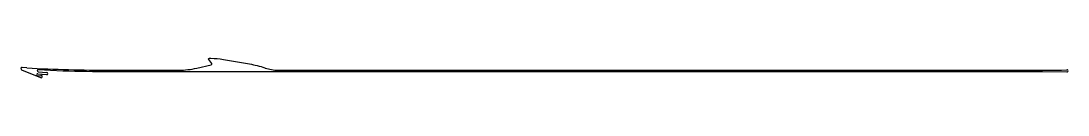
# Model space of a CAD drawing. Header units: millimetres. Extents: x 231224 to 888261, y 945936 to 958180.
import ezdxf

# ---------------------------------------------------------------- set-up
doc = ezdxf.new("R2010")
doc.units = ezdxf.units.MM
doc.header["$LTSCALE"] = 1500
doc.header["$MEASUREMENT"] = 0
doc.layers.add('7', color=7, linetype='Continuous')

msp = doc.modelspace()

# ---------------------------------------------------------------- linework, layer by layer
for p, q in [((241866, 947111), (241870, 947086)), ((242066, 949713), (242063, 949688)), ((247304, 947935), (247300, 947910)), ((887581, 949630), (887580, 949605))]:
    msp.add_line(p, q)
at = {"layer": '7'}
for p, q in [((231679, 951008), (243511, 945995)), ((234959, 952075), (232061, 952434)), ((241820, 948414), (247304, 947935)), ((241866, 947111), (243678, 947415)), ((242066, 949713), (247417, 949245)), ((242123, 951026), (257567, 950321)), ((287290, 950705), (330324, 950705)), ((287290, 949880), (872281, 949880)), ((392584, 950705), (884241, 950705)), ((872281, 949880), (887581, 949630)), ((884241, 950705), (887540, 950943))]:
    msp.add_line(p, q, dxfattribs=at)
msp.add_lwpolyline([(330324, 950705, 0.0564438), (341500, 951970), (350643, 954068, 0.555087), (350933, 954820), (349035, 957339, -0.6239833), (349462, 958180), (350462, 958165, -0.0392901), (358277, 957434), (374651, 954592, -0.0392901), (384216, 952146), (384524, 952041, 0.0823325), (392584, 950705, 0.0823325)], format="xyb", dxfattribs=at)
for centre, radius, start, end in [((231969, 951694), 745, 82.935875, 247.036225), ((287292, 1950680), 999975, 267, 270), ((241759, 947747), 670, 84.820176, 279.532874), ((242122, 950356), 670, 84.825411, 265.000051), ((243802, 946681), 745, 247.036225, 99.532874), ((247358, 948577), 670, 265, 85), ((287290, 1950680), 1000800, 268.298106, 270), ((887591, 950275), 670, 269.051779, 94.391316)]:
    msp.add_arc(centre, radius, start, end, dxfattribs=at)

doc.saveas('drawing.dxf')
